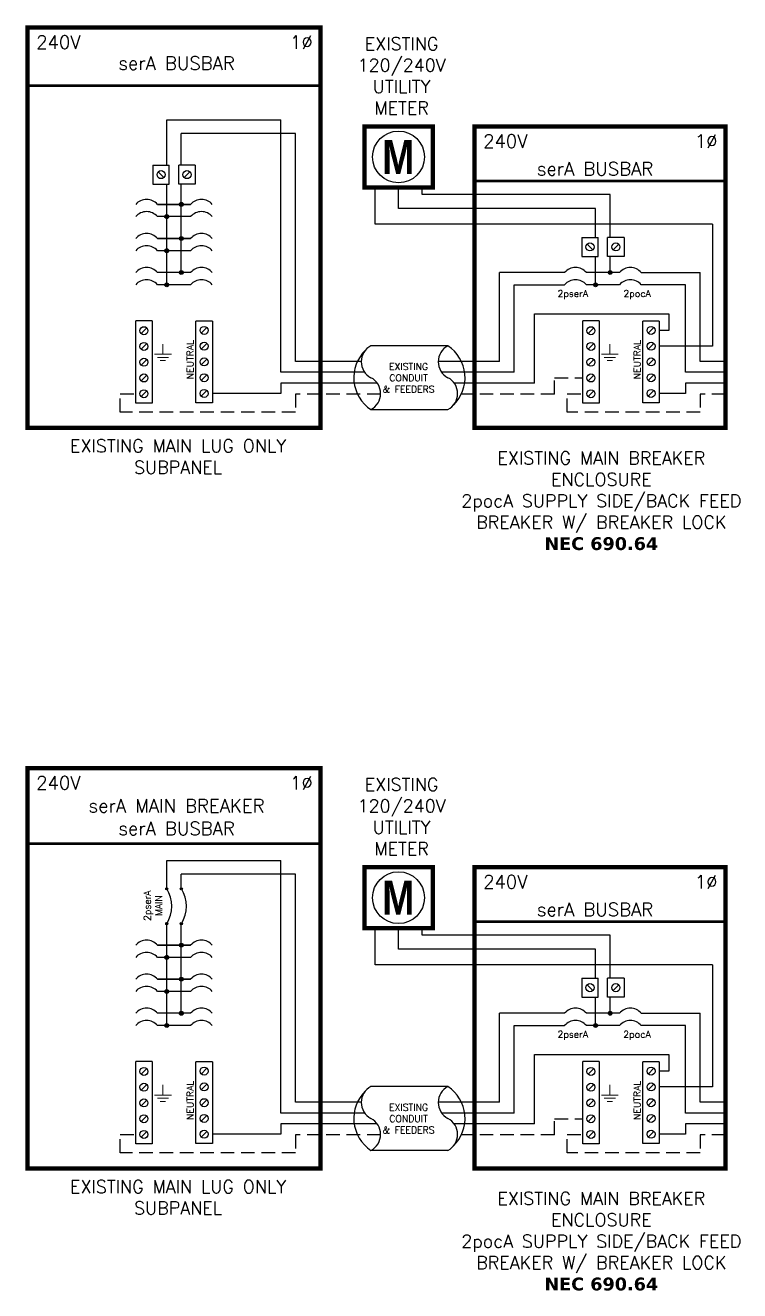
# Model space of a CAD drawing. Header units: feet. Extents: x -10709 to -6641, y 20772 to 21592.
# Drawn here: x -8072.7 to -7875.5, y 21124.3 to 21473.7 of the extents above; entities that cross this region are included whole.
import ezdxf

# ---------------------------------------------------------------- set-up
doc = ezdxf.new("R2010")
doc.units = ezdxf.units.FT
doc.header["$MEASUREMENT"] = 0
doc.linetypes.add('HIDDEN', pattern=[0.375, 0.25, -0.125])
doc.styles.add('ONE LINE TXT', font='techb___.ttf')
doc.styles.get("Standard").update_dxf_attribs({"font": 'simplex.shx'})

# ---------------------------------------------------------------- blocks, each defined once
blk = doc.blocks.new('4spaceMain_mainBreakerSubpanel')
at = {"linetype": 'Continuous'}
h = blk.add_hatch(color=1, dxfattribs=at)
h.dxf.hatch_style = 1
edge = h.paths.add_edge_path()
edge.add_arc((-154.22, 67.91), 0.291, 0, 360)
h = blk.add_hatch(color=1, dxfattribs=at)
h.dxf.hatch_style = 1
edge = h.paths.add_edge_path()
edge.add_arc((-150.19, 67.91), 0.291, 0, 360)
h = blk.add_hatch(color=1, dxfattribs=at)
h.dxf.hatch_style = 1
edge = h.paths.add_edge_path()
edge.add_arc((-154.22, 58.28), 0.291, 0, 360)
h = blk.add_hatch(color=1, dxfattribs=at)
h.dxf.hatch_style = 1
edge = h.paths.add_edge_path()
edge.add_arc((-150.19, 58.28), 0.291, 0, 360)
h = blk.add_hatch(color=1, dxfattribs=at)
h.dxf.hatch_style = 1
edge = h.paths.add_edge_path()
edge.add_arc((-150.19, 52.36), 0.528, 0, 360)
h = blk.add_hatch(color=1, dxfattribs=at)
h.dxf.hatch_style = 1
edge = h.paths.add_edge_path()
edge.add_arc((-154.22, 48.98), 0.528, 0, 360)
h = blk.add_hatch(color=1, dxfattribs=at)
h.dxf.hatch_style = 1
edge = h.paths.add_edge_path()
edge.add_arc((-150.19, 42.95), 0.528, 0, 360)
h = blk.add_hatch(color=1, dxfattribs=at)
h.dxf.hatch_style = 1
edge = h.paths.add_edge_path()
edge.add_arc((-154.22, 39.58), 0.528, 0, 360)
h = blk.add_hatch(color=1, dxfattribs=at)
h.dxf.hatch_style = 1
edge = h.paths.add_edge_path()
edge.add_arc((-150.19, 33.55), 0.528, 0, 360)
h = blk.add_hatch(color=1, dxfattribs=at)
h.dxf.hatch_style = 1
edge = h.paths.add_edge_path()
edge.add_arc((-31.8, 33.55), 0.528, 0, 360)
h = blk.add_hatch(color=1, dxfattribs=at)
h.dxf.hatch_style = 1
edge = h.paths.add_edge_path()
edge.add_arc((-154.22, 30.17), 0.528, 0, 360)
h = blk.add_hatch(color=1, dxfattribs=at)
h.dxf.hatch_style = 1
edge = h.paths.add_edge_path()
edge.add_arc((-35.83, 30.17), 0.528, 0, 360)
at = {"color": 155, "true_color": 0x647190}
for p, q in [((-192.66, 101.21), (-111.75, 101.21)), ((-69.29, 73.91), (0, 73.91))]:
    blk.add_line(p, q, dxfattribs=at)
at = {"lineweight": 50}
for p, q in [((-192.66, 80.4), (-111.75, 80.4)), ((-69.29, 58.86), (0, 58.86))]:
    blk.add_line(p, q, dxfattribs=at)
at = {"color": 10, "linetype": 'Continuous'}
for p, q in [((-154.22, 68.2), (-154.22, 75.74)), ((-154.22, 75.74), (-122.73, 75.74)), ((-122.73, 6), (-122.73, 75.74)), ((-154.22, 30.17), (-154.22, 57.98)), ((-90.24, 51.25), (-90.24, 57.01)), ((-147.63, 48.98), (-156.78, 48.98)), ((-35.83, 51.25), (-90.24, 51.25)), ((-35.83, 43.21), (-35.83, 51.25)), ((-147.63, 39.58), (-156.78, 39.58)), ((-35.83, 30.17), (-35.83, 38.02)), ((-147.63, 30.17), (-156.78, 30.17)), ((-58.31, 6), (-58.31, 30.17)), ((-58.31, 30.17), (-44.39, 30.17)), ((-29.24, 30.17), (-38.39, 30.17)), ((-10.98, 30.17), (-23.24, 30.17)), ((-10.98, 6), (-10.98, 30.17)), ((-111.75, 6), (-122.73, 6)), ((-99.56, 6), (-111.75, 6)), ((-69.29, 6), (-78.32, 6)), ((-58.31, 6), (-69.29, 6)), ((0, 6), (-10.98, 6))]:
    blk.add_line(p, q, dxfattribs=at)
at = {"color": 7, "linetype": 'Continuous'}
for p, q in [((-150.19, 68.2), (-150.19, 71.91)), ((-118.7, 9), (-118.7, 71.91)), ((-150.19, 33.55), (-150.19, 57.98)), ((-83.75, 55.08), (-83.75, 57.01)), ((-31.8, 55.08), (-83.75, 55.08)), ((-31.8, 43.21), (-31.8, 55.08)), ((-156.78, 52.36), (-147.63, 52.36)), ((-147.63, 52.36), (-156.78, 52.36)), ((-156.78, 42.95), (-147.63, 42.95)), ((-147.63, 42.95), (-156.78, 42.95)), ((-31.8, 33.55), (-31.8, 38.02)), ((-147.63, 33.55), (-156.78, 33.55)), ((-62.33, 9), (-62.33, 33.55)), ((-29.24, 33.55), (-38.39, 33.55)), ((-6.96, 9), (-6.96, 33.55)), ((-76.6, 13.33), (-97.85, 13.33)), ((-97.85, -4.29), (-76.6, -4.29))]:
    blk.add_line(p, q, dxfattribs=at)
at = {"color": 7}
for p, q in [((-118.7, 71.91), (-150.19, 71.91)), ((-44.39, 33.55), (-62.33, 33.55)), ((-23.24, 33.55), (-6.96, 33.55)), ((-111.75, 9), (-118.7, 9)), ((-100.51, 9), (-111.75, 9)), ((-69.29, 9), (-79.27, 9)), ((-62.33, 9), (-69.29, 9)), ((0, 9), (-6.96, 9))]:
    blk.add_line(p, q, dxfattribs=at)
at = {"color": 253, "linetype": 'Continuous'}
for p, q in [((-96.73, 46.93), (-96.73, 57.01)), ((-3.59, 46.93), (-96.73, 46.93)), ((-3.59, 46.93), (-3.59, 13.21)), ((-52.75, 22.16), (-15.62, 22.16)), ((-52.75, 3), (-52.75, 22.16)), ((-15.62, 22.16), (-15.62, 17.57)), ((-15.62, 22.16), (-15.62, 17.57)), ((-15.62, 17.57), (-18.26, 17.57)), ((-15.62, 17.57), (-18.26, 17.57)), ((-3.59, 13.21), (-18.26, 13.21)), ((-122.76, 0.16), (-141.63, 0.16)), ((-111.75, 3), (-122.76, 3)), ((-122.76, 3), (-122.76, 0.16)), ((-96.1, 3), (-111.75, 3)), ((-69.29, 3), (-74.86, 3)), ((-52.75, 3), (-69.29, 3)), ((-11.01, 0.16), (-18.26, 0.16)), ((0, 3), (-11.01, 3)), ((-11.01, 3), (-11.01, 0.16))]:
    blk.add_line(p, q, dxfattribs=at)
at = {"color": 1, "linetype": 'Continuous'}
for p, q in [((-39.66, 43.21), (-39.66, 38.02)), ((-39.66, 43.21), (-35.12, 43.21)), ((-35.12, 38.02), (-35.12, 43.21)), ((-32.51, 38.02), (-32.51, 43.21)), ((-27.97, 43.21), (-32.51, 43.21)), ((-27.97, 43.21), (-27.97, 38.02)), ((-39.66, 38.02), (-35.12, 38.02)), ((-27.97, 38.02), (-32.51, 38.02)), ((-162.78, -2.51), (-162.78, 20.23)), ((-158.24, 20.23), (-162.78, 20.23)), ((-158.24, 20.23), (-158.24, -2.51)), ((-146.17, -2.43), (-146.17, 20.16)), ((-141.63, 20.16), (-146.17, 20.16)), ((-141.63, 20.16), (-141.63, -2.43)), ((-39.4, -2.51), (-39.4, 20.23)), ((-34.86, 20.23), (-39.4, 20.23)), ((-34.86, 20.23), (-34.86, -2.51)), ((-22.8, -2.43), (-22.8, 20.16)), ((-18.26, 20.16), (-22.8, 20.16)), ((-18.26, 20.16), (-18.26, -2.43)), ((-158.24, -2.51), (-162.78, -2.51)), ((-141.63, -2.43), (-146.17, -2.43)), ((-34.86, -2.51), (-39.4, -2.51)), ((-18.26, -2.43), (-22.8, -2.43))]:
    blk.add_line(p, q, dxfattribs=at)
at = {"color": 4, "linetype": 'Continuous'}
for p, q in [((-38.17, 41.4), (-36.6, 39.83)), ((-29.46, 41.4), (-31.03, 39.83)), ((-159.72, 18.28), (-161.29, 16.71)), ((-143.12, 18.35), (-144.69, 16.78)), ((-36.35, 18.28), (-37.92, 16.71)), ((-19.74, 18.35), (-21.31, 16.78)), ((-143.12, 14), (-144.69, 12.43)), ((-19.74, 14), (-21.31, 12.43)), ((-159.72, 13.93), (-161.29, 12.36)), ((-36.35, 13.93), (-37.92, 12.36)), ((-159.72, 9.58), (-161.29, 8.01)), ((-143.12, 9.65), (-144.69, 8.08)), ((-36.35, 9.58), (-37.92, 8.01)), ((-19.74, 9.65), (-21.31, 8.08)), ((-159.72, 5.23), (-161.29, 3.66)), ((-143.12, 5.3), (-144.69, 3.73)), ((-36.35, 5.23), (-37.92, 3.66)), ((-19.74, 5.3), (-21.31, 3.73)), ((-159.72, 0.88), (-161.29, -0.69)), ((-143.12, 0.95), (-144.69, -0.62)), ((-36.35, 0.88), (-37.92, -0.69)), ((-19.74, 0.95), (-21.31, -0.62))]:
    blk.add_line(p, q, dxfattribs=at)
at = {"color": 92, "linetype": 'HIDDEN', "ltscale": 15}
for p, q in [((-47.2, 0), (-47.2, 4.44)), ((-47.2, 4.44), (-39.4, 4.44)), ((-167.03, -4.96), (-167.03, 0.09)), ((-167.03, 0.09), (-162.78, 0.09)), ((-43.66, -4.96), (-43.66, 0.09)), ((-43.66, 0.09), (-39.4, 0.09)), ((0, 0), (-6.96, 0)), ((-111.75, 0), (-118.7, 0)), ((-118.7, 0), (-118.7, -4.96)), ((-95.18, 0), (-111.75, 0)), ((-69.29, 0), (-73.94, 0)), ((-47.2, 0), (-69.29, 0)), ((-6.96, 0), (-6.96, -4.96)), ((-118.7, -4.96), (-167.03, -4.96)), ((-6.96, -4.96), (-43.66, -4.96))]:
    blk.add_line(p, q, dxfattribs=at)
at = {"lineweight": 50, "const_width": 1.19}
for points in [[(-192.66, -9.3), (-192.66, 101.21), (-111.75, 101.21), (-111.75, -9.3)], [(-99.67, 57.01), (-99.67, 73.91), (-80.81, 73.91), (-80.81, 57.01)], [(-69.29, -9.3), (-69.29, 73.91), (0, 73.91), (0, -9.3)]]:
    blk.add_lwpolyline(points, close=True, dxfattribs=at)
at = {"color": 92, "linetype": 'Continuous', "lineweight": 5, "ltscale": 0.05, "flags": 128}
for points in [[(-157.62, 10.97), (-152.94, 10.97)], [(-155.28, 13.81), (-155.28, 10.97)], [(-34.25, 10.97), (-29.57, 10.97)], [(-31.91, 13.81), (-31.91, 10.97)], [(-153.75, 10.1), (-156.81, 10.1)], [(-154.56, 9.23), (-156, 9.23)], [(-30.38, 10.1), (-33.44, 10.1)], [(-31.19, 9.23), (-32.63, 9.23)]]:
    blk.add_lwpolyline(points, dxfattribs=at)
at = {"linetype": 'Continuous'}
blk.add_circle((-90.24, 65.46), 7.15, dxfattribs=at)
at = {"color": 1, "linetype": 'Continuous'}
for centre, radius in [((-154.22, 67.91), 0.291), ((-150.19, 67.91), 0.291), ((-154.22, 58.28), 0.291), ((-150.19, 58.28), 0.291), ((-150.19, 52.36), 0.528), ((-154.22, 48.98), 0.528), ((-150.19, 42.95), 0.528), ((-154.22, 39.58), 0.528), ((-150.19, 33.55), 0.528), ((-31.8, 33.55), 0.528), ((-154.22, 30.17), 0.528), ((-35.83, 30.17), 0.528)]:
    blk.add_circle(centre, radius, dxfattribs=at)
at = {"color": 4, "linetype": 'Continuous'}
for centre in [(-37.39, 40.62), (-30.24, 40.62), (-160.51, 17.49), (-143.9, 17.57), (-37.13, 17.49), (-20.53, 17.57), (-160.51, 13.14), (-143.9, 13.21), (-37.13, 13.14), (-20.53, 13.21), (-160.51, 8.79), (-143.9, 8.86), (-37.13, 8.79), (-20.53, 8.86), (-160.51, 4.44), (-143.9, 4.51), (-37.13, 4.44), (-20.53, 4.51), (-160.51, 0.09), (-143.9, 0.16), (-37.13, 0.09), (-20.53, 0.16)]:
    blk.add_circle(centre, 1.11, dxfattribs=at)
at = {"color": 1, "linetype": 'Continuous'}
for centre, radius, start, end in [((-161.89, 63.09), 9.06, 327.8708, 32.1292), ((-157.86, 63.09), 9.06, 327.8708, 32.1292), ((-159.78, 49.81), 3.93, 40.3392, 139.6608), ((-144.63, 49.81), 3.93, 40.3392, 139.6608), ((-159.78, 46.43), 3.93, 40.3392, 139.6608), ((-144.63, 46.43), 3.93, 40.3392, 139.6608), ((-159.78, 40.41), 3.93, 40.3392, 139.6608), ((-144.63, 40.41), 3.93, 40.3392, 139.6608), ((-159.78, 37.03), 3.93, 40.3392, 139.6608), ((-144.63, 37.03), 3.93, 40.3392, 139.6608), ((-159.78, 31.01), 3.93, 40.3392, 139.6608), ((-144.63, 31.01), 3.93, 40.3392, 139.6608), ((-41.39, 31.01), 3.93, 40.3392, 139.6608), ((-26.24, 31.01), 3.93, 40.3392, 139.6608), ((-159.78, 27.63), 3.93, 40.3392, 139.6608), ((-144.63, 27.63), 3.93, 40.3392, 139.6608), ((-41.39, 27.63), 3.93, 40.3392, 139.6608), ((-26.24, 27.63), 3.93, 40.3392, 139.6608)]:
    blk.add_arc(centre, radius, start, end, dxfattribs=at)
at = {"color": 7, "linetype": 'Continuous'}
for centre, start, end in [((-92, 4.52), 133.9732, 236.4265), ((-82.45, 4.52), 313.9732, 56.4265)]:
    blk.add_arc(centre, 10.58, start, end, dxfattribs=at)
at = {"linetype": 'Continuous'}
for centre, start, end in [((-95.54, 8.93), 117.6639, 242.3361), ((-74.29, 8.93), 117.6639, 242.3361), ((-100.16, 0.11), 297.6639, 62.3361), ((-78.91, 0.11), 297.6639, 62.3361)]:
    blk.add_arc(centre, 4.98, start, end, dxfattribs=at)
at = {"color": 253, "linetype": 'Continuous', "style": 'ONE LINE TXT'}
blk.add_text('M', height=9.38, dxfattribs=at).set_placement((-94.8, 60.74))
at = {"color": 4, "linetype": 'Continuous'}
for p in [(-146.83, 4.08), (-23.45, 4.08)]:
    blk.add_text('NEUTRAL', height=1.874, rotation=90, dxfattribs=at).set_placement(p)
at = {"color": 1, "attachment_point": 5}
for s, width, gutter_width, heights, insert, char_height in [('240V', 0.1481, 0.75, [0], (-184.13, 97.16), 3.658), ('1∅', 0.1481, 0.75, [0], (-117.06, 97.16), 3.658), ('EXISTING\\P120/240V UTILITY METER', 0.0523, 7.17, [0], (-89.39, 87.85), 3.5433), ('serA MAIN BREAKER', 72.4998, 0.75, [0], (-151.5, 90.85), 3.6576), ('serA BUSBAR', 72.4998, 0.75, [0], (-151.5, 84.59), 3.6576), ('240V', 0.1481, 0.75, [0], (-60.76, 69.85), 3.658), ('1∅', 0.1481, 0.75, [0], (-5.31, 69.85), 3.658), ('serA BUSBAR', 72.4998, 0.75, [0], (-36, 62.2), 3.6576), ('EXISTING MAIN LUG ONLY SUBPANEL', 79.2627, 97.94, [154.49], (-151.09, -17.26), 3.5433), ('EXISTING MAIN BREAKER ENCLOSURE\\P2pocA SUPPLY SIDE/BACK FEED BREAKER W/ BREAKER LOCK\\P{\\fVerdana|b1|i0|c0|p34;NEC 690.64}', 79.2627, 97.94, [154.49], (-34.26, -29.42), 3.5433)]:
    blk.add_mtext_dynamic_manual_height_columns(s, width=width, gutter_width=gutter_width, heights=heights, dxfattribs=dict(at, insert=insert, char_height=char_height))
at = {"color": 4, "linetype": 'Continuous', "insert": (-158, 63.26), "char_height": 1.874, "attachment_point": 5, "rotation": 90}
blk.add_mtext_dynamic_manual_height_columns('2pserA\\PMAIN', width=0.1481, gutter_width=0.75, heights=[0], dxfattribs=at)
at = {"color": 4, "linetype": 'Continuous', "attachment_point": 5}
for s, width, gutter_width, insert, char_height in [('2pserA', 0.1481, 0.75, (-42.13, 27.44), 1.874), ('2pocA', 0.1481, 0.75, (-24.42, 27.44), 1.874), ('EXISTING CONDUIT\\P& FEEDERS', 13.5689, 7.17, (-87.47, 4.46), 1.8743)]:
    blk.add_mtext_dynamic_manual_height_columns(s, width=width, gutter_width=gutter_width, heights=[0], dxfattribs=dict(at, insert=insert, char_height=char_height))
blk = doc.blocks.new('4spaceMain_mloSubpanel')
at = {"linetype": 'Continuous'}
h = blk.add_hatch(color=1, dxfattribs=at)
h.dxf.hatch_style = 1
edge = h.paths.add_edge_path()
edge.add_arc((-150.19, 52.36), 0.528, 0, 360)
h = blk.add_hatch(color=1, dxfattribs=at)
h.dxf.hatch_style = 1
edge = h.paths.add_edge_path()
edge.add_arc((-154.22, 48.98), 0.528, 0, 360)
h = blk.add_hatch(color=1, dxfattribs=at)
h.dxf.hatch_style = 1
edge = h.paths.add_edge_path()
edge.add_arc((-150.19, 42.95), 0.528, 0, 360)
h = blk.add_hatch(color=1, dxfattribs=at)
h.dxf.hatch_style = 1
edge = h.paths.add_edge_path()
edge.add_arc((-154.22, 39.58), 0.528, 0, 360)
h = blk.add_hatch(color=1, dxfattribs=at)
h.dxf.hatch_style = 1
edge = h.paths.add_edge_path()
edge.add_arc((-150.19, 33.55), 0.528, 0, 360)
h = blk.add_hatch(color=1, dxfattribs=at)
h.dxf.hatch_style = 1
edge = h.paths.add_edge_path()
edge.add_arc((-31.8, 33.55), 0.528, 0, 360)
h = blk.add_hatch(color=1, dxfattribs=at)
h.dxf.hatch_style = 1
edge = h.paths.add_edge_path()
edge.add_arc((-154.22, 30.17), 0.528, 0, 360)
h = blk.add_hatch(color=1, dxfattribs=at)
h.dxf.hatch_style = 1
edge = h.paths.add_edge_path()
edge.add_arc((-35.83, 30.17), 0.528, 0, 360)
at = {"color": 155, "true_color": 0x647190}
for p, q in [((-192.66, 101.21), (-111.75, 101.21)), ((-69.29, 73.91), (0, 73.91))]:
    blk.add_line(p, q, dxfattribs=at)
at = {"lineweight": 50}
for p, q in [((-192.66, 85.16), (-111.75, 85.16)), ((-69.29, 58.86), (0, 58.86))]:
    blk.add_line(p, q, dxfattribs=at)
at = {"color": 10, "linetype": 'Continuous'}
for p, q in [((-154.22, 63.18), (-154.22, 75.74)), ((-154.22, 75.74), (-122.73, 75.74)), ((-122.73, 6), (-122.73, 75.74)), ((-154.22, 30.17), (-154.22, 57.98)), ((-90.24, 51.25), (-90.24, 57.01)), ((-147.63, 48.98), (-156.78, 48.98)), ((-35.83, 51.25), (-90.24, 51.25)), ((-35.83, 43.21), (-35.83, 51.25)), ((-147.63, 39.58), (-156.78, 39.58)), ((-35.83, 30.17), (-35.83, 38.02)), ((-147.63, 30.17), (-156.78, 30.17)), ((-58.31, 6), (-58.31, 30.17)), ((-58.31, 30.17), (-44.39, 30.17)), ((-29.24, 30.17), (-38.39, 30.17)), ((-10.98, 30.17), (-23.24, 30.17)), ((-10.98, 6), (-10.98, 30.17)), ((-111.75, 6), (-122.73, 6)), ((-99.56, 6), (-111.75, 6)), ((-69.29, 6), (-78.32, 6)), ((-58.31, 6), (-69.29, 6)), ((0, 6), (-10.98, 6))]:
    blk.add_line(p, q, dxfattribs=at)
at = {"color": 7, "linetype": 'Continuous'}
for p, q in [((-150.19, 63.18), (-150.19, 71.91)), ((-118.7, 9), (-118.7, 71.91)), ((-150.19, 33.55), (-150.19, 57.98)), ((-83.75, 55.08), (-83.75, 57.01)), ((-31.8, 55.08), (-83.75, 55.08)), ((-31.8, 43.21), (-31.8, 55.08)), ((-156.78, 52.36), (-147.63, 52.36)), ((-147.63, 52.36), (-156.78, 52.36)), ((-156.78, 42.95), (-147.63, 42.95)), ((-147.63, 42.95), (-156.78, 42.95)), ((-31.8, 33.55), (-31.8, 38.02)), ((-147.63, 33.55), (-156.78, 33.55)), ((-62.33, 9), (-62.33, 33.55)), ((-29.24, 33.55), (-38.39, 33.55)), ((-6.96, 9), (-6.96, 33.55)), ((-76.6, 13.33), (-97.85, 13.33)), ((-97.85, -4.29), (-76.6, -4.29))]:
    blk.add_line(p, q, dxfattribs=at)
at = {"color": 7}
for p, q in [((-118.7, 71.91), (-150.19, 71.91)), ((-44.39, 33.55), (-62.33, 33.55)), ((-23.24, 33.55), (-6.96, 33.55)), ((-111.75, 9), (-118.7, 9)), ((-100.51, 9), (-111.75, 9)), ((-69.29, 9), (-79.27, 9)), ((-62.33, 9), (-69.29, 9)), ((0, 9), (-6.96, 9))]:
    blk.add_line(p, q, dxfattribs=at)
at = {"color": 1, "linetype": 'Continuous'}
for p, q in [((-158.05, 63.18), (-158.05, 57.98)), ((-158.05, 63.18), (-153.51, 63.18)), ((-153.51, 57.98), (-153.51, 63.18)), ((-150.9, 57.98), (-150.9, 63.18)), ((-146.36, 63.18), (-150.9, 63.18)), ((-146.36, 63.18), (-146.36, 57.98)), ((-158.05, 57.98), (-153.51, 57.98)), ((-146.36, 57.98), (-150.9, 57.98)), ((-39.66, 43.21), (-39.66, 38.02)), ((-39.66, 43.21), (-35.12, 43.21)), ((-35.12, 38.02), (-35.12, 43.21)), ((-32.51, 38.02), (-32.51, 43.21)), ((-27.97, 43.21), (-32.51, 43.21)), ((-27.97, 43.21), (-27.97, 38.02)), ((-39.66, 38.02), (-35.12, 38.02)), ((-27.97, 38.02), (-32.51, 38.02)), ((-162.78, -2.51), (-162.78, 20.23)), ((-158.24, 20.23), (-162.78, 20.23)), ((-158.24, 20.23), (-158.24, -2.51)), ((-146.17, -2.43), (-146.17, 20.16)), ((-141.63, 20.16), (-146.17, 20.16)), ((-141.63, 20.16), (-141.63, -2.43)), ((-39.4, -2.51), (-39.4, 20.23)), ((-34.86, 20.23), (-39.4, 20.23)), ((-34.86, 20.23), (-34.86, -2.51)), ((-22.8, -2.43), (-22.8, 20.16)), ((-18.26, 20.16), (-22.8, 20.16)), ((-18.26, 20.16), (-18.26, -2.43)), ((-158.24, -2.51), (-162.78, -2.51)), ((-141.63, -2.43), (-146.17, -2.43)), ((-34.86, -2.51), (-39.4, -2.51)), ((-18.26, -2.43), (-22.8, -2.43))]:
    blk.add_line(p, q, dxfattribs=at)
at = {"color": 4, "linetype": 'Continuous'}
for p, q in [((-156.56, 61.37), (-154.99, 59.79)), ((-147.85, 61.37), (-149.42, 59.79)), ((-38.17, 41.4), (-36.6, 39.83)), ((-29.46, 41.4), (-31.03, 39.83)), ((-159.72, 18.28), (-161.29, 16.71)), ((-143.12, 18.35), (-144.69, 16.78)), ((-36.35, 18.28), (-37.92, 16.71)), ((-19.74, 18.35), (-21.31, 16.78)), ((-143.12, 14), (-144.69, 12.43)), ((-19.74, 14), (-21.31, 12.43)), ((-159.72, 13.93), (-161.29, 12.36)), ((-36.35, 13.93), (-37.92, 12.36)), ((-159.72, 9.58), (-161.29, 8.01)), ((-143.12, 9.65), (-144.69, 8.08)), ((-36.35, 9.58), (-37.92, 8.01)), ((-19.74, 9.65), (-21.31, 8.08)), ((-159.72, 5.23), (-161.29, 3.66)), ((-143.12, 5.3), (-144.69, 3.73)), ((-36.35, 5.23), (-37.92, 3.66)), ((-19.74, 5.3), (-21.31, 3.73)), ((-159.72, 0.88), (-161.29, -0.69)), ((-143.12, 0.95), (-144.69, -0.62)), ((-36.35, 0.88), (-37.92, -0.69)), ((-19.74, 0.95), (-21.31, -0.62))]:
    blk.add_line(p, q, dxfattribs=at)
at = {"color": 253, "linetype": 'Continuous'}
for p, q in [((-96.73, 46.93), (-96.73, 57.01)), ((-3.59, 46.93), (-96.73, 46.93)), ((-3.59, 46.93), (-3.59, 13.21)), ((-52.75, 22.16), (-15.62, 22.16)), ((-52.75, 3), (-52.75, 22.16)), ((-15.62, 22.16), (-15.62, 17.57)), ((-15.62, 22.16), (-15.62, 17.57)), ((-15.62, 17.57), (-18.26, 17.57)), ((-15.62, 17.57), (-18.26, 17.57)), ((-3.59, 13.21), (-18.26, 13.21)), ((-122.76, 0.16), (-141.63, 0.16)), ((-111.75, 3), (-122.76, 3)), ((-122.76, 3), (-122.76, 0.16)), ((-96.1, 3), (-111.75, 3)), ((-69.29, 3), (-74.86, 3)), ((-52.75, 3), (-69.29, 3)), ((-11.01, 0.16), (-18.26, 0.16)), ((0, 3), (-11.01, 3)), ((-11.01, 3), (-11.01, 0.16))]:
    blk.add_line(p, q, dxfattribs=at)
at = {"color": 92, "linetype": 'HIDDEN', "ltscale": 15}
for p, q in [((-47.2, 0), (-47.2, 4.44)), ((-47.2, 4.44), (-39.4, 4.44)), ((-167.03, -4.96), (-167.03, 0.09)), ((-167.03, 0.09), (-162.78, 0.09)), ((-43.66, -4.96), (-43.66, 0.09)), ((-43.66, 0.09), (-39.4, 0.09)), ((0, 0), (-6.96, 0)), ((-111.75, 0), (-118.7, 0)), ((-118.7, 0), (-118.7, -4.96)), ((-95.18, 0), (-111.75, 0)), ((-69.29, 0), (-73.94, 0)), ((-47.2, 0), (-69.29, 0)), ((-6.96, 0), (-6.96, -4.96)), ((-118.7, -4.96), (-167.03, -4.96)), ((-6.96, -4.96), (-43.66, -4.96))]:
    blk.add_line(p, q, dxfattribs=at)
at = {"lineweight": 50, "const_width": 1.19}
for points in [[(-192.66, -9.3), (-192.66, 101.21), (-111.75, 101.21), (-111.75, -9.3)], [(-99.67, 57.01), (-99.67, 73.91), (-80.81, 73.91), (-80.81, 57.01)], [(-69.29, -9.3), (-69.29, 73.91), (0, 73.91), (0, -9.3)]]:
    blk.add_lwpolyline(points, close=True, dxfattribs=at)
at = {"color": 92, "linetype": 'Continuous', "lineweight": 5, "ltscale": 0.05, "flags": 128}
for points in [[(-157.62, 10.97), (-152.94, 10.97)], [(-155.28, 13.81), (-155.28, 10.97)], [(-34.25, 10.97), (-29.57, 10.97)], [(-31.91, 13.81), (-31.91, 10.97)], [(-153.75, 10.1), (-156.81, 10.1)], [(-154.56, 9.23), (-156, 9.23)], [(-30.38, 10.1), (-33.44, 10.1)], [(-31.19, 9.23), (-32.63, 9.23)]]:
    blk.add_lwpolyline(points, dxfattribs=at)
at = {"linetype": 'Continuous'}
blk.add_circle((-90.24, 65.46), 7.15, dxfattribs=at)
at = {"color": 4, "linetype": 'Continuous'}
for centre in [(-155.78, 60.58), (-148.63, 60.58), (-37.39, 40.62), (-30.24, 40.62), (-160.51, 17.49), (-143.9, 17.57), (-37.13, 17.49), (-20.53, 17.57), (-160.51, 13.14), (-143.9, 13.21), (-37.13, 13.14), (-20.53, 13.21), (-160.51, 8.79), (-143.9, 8.86), (-37.13, 8.79), (-20.53, 8.86), (-160.51, 4.44), (-143.9, 4.51), (-37.13, 4.44), (-20.53, 4.51), (-160.51, 0.09), (-143.9, 0.16), (-37.13, 0.09), (-20.53, 0.16)]:
    blk.add_circle(centre, 1.11, dxfattribs=at)
at = {"color": 1, "linetype": 'Continuous'}
for centre in [(-150.19, 52.36), (-154.22, 48.98), (-150.19, 42.95), (-154.22, 39.58), (-150.19, 33.55), (-31.8, 33.55), (-154.22, 30.17), (-35.83, 30.17)]:
    blk.add_circle(centre, 0.528, dxfattribs=at)
for centre in [(-159.78, 49.81), (-144.63, 49.81), (-159.78, 46.43), (-144.63, 46.43), (-159.78, 40.41), (-144.63, 40.41), (-159.78, 37.03), (-144.63, 37.03), (-159.78, 31.01), (-144.63, 31.01), (-41.39, 31.01), (-26.24, 31.01), (-159.78, 27.63), (-144.63, 27.63), (-41.39, 27.63), (-26.24, 27.63)]:
    blk.add_arc(centre, 3.93, 40.3392, 139.6608, dxfattribs=at)
at = {"color": 7, "linetype": 'Continuous'}
for centre, start, end in [((-92, 4.52), 133.9732, 236.4265), ((-82.45, 4.52), 313.9732, 56.4265)]:
    blk.add_arc(centre, 10.58, start, end, dxfattribs=at)
at = {"linetype": 'Continuous'}
for centre, start, end in [((-95.54, 8.93), 117.6639, 242.3361), ((-74.29, 8.93), 117.6639, 242.3361), ((-100.16, 0.11), 297.6639, 62.3361), ((-78.91, 0.11), 297.6639, 62.3361)]:
    blk.add_arc(centre, 4.98, start, end, dxfattribs=at)
at = {"color": 253, "linetype": 'Continuous', "style": 'ONE LINE TXT'}
blk.add_text('M', height=9.38, dxfattribs=at).set_placement((-94.8, 60.74))
at = {"color": 4, "linetype": 'Continuous'}
for p in [(-146.83, 4.08), (-23.45, 4.08)]:
    blk.add_text('NEUTRAL', height=1.874, rotation=90, dxfattribs=at).set_placement(p)
at = {"color": 1, "attachment_point": 5}
for s, width, gutter_width, heights, insert, char_height in [('240V', 0.1481, 0.75, [0], (-184.13, 97.16), 3.658), ('1∅', 0.1481, 0.75, [0], (-117.06, 97.16), 3.658), ('EXISTING\\P120/240V UTILITY METER', 0.0523, 7.17, [0], (-89.39, 87.85), 3.5433), ('serA BUSBAR', 72.4998, 0.75, [0], (-151.5, 91.35), 3.6576), ('240V', 0.1481, 0.75, [0], (-60.76, 69.85), 3.658), ('1∅', 0.1481, 0.75, [0], (-5.31, 69.85), 3.658), ('serA BUSBAR', 72.4998, 0.75, [0], (-36, 62.2), 3.6576), ('EXISTING MAIN LUG ONLY SUBPANEL', 79.2627, 97.94, [154.49], (-151.09, -17.26), 3.5433), ('EXISTING MAIN BREAKER ENCLOSURE\\P2pocA SUPPLY SIDE/BACK FEED BREAKER W/ BREAKER LOCK\\P{\\fVerdana|b1|i0|c0|p34;NEC 690.64}', 79.2627, 97.94, [154.49], (-34.26, -29.51), 3.5433)]:
    blk.add_mtext_dynamic_manual_height_columns(s, width=width, gutter_width=gutter_width, heights=heights, dxfattribs=dict(at, insert=insert, char_height=char_height))
at = {"color": 4, "linetype": 'Continuous', "attachment_point": 5}
for s, width, gutter_width, insert, char_height in [('2pserA', 0.1481, 0.75, (-42.13, 27.44), 1.874), ('2pocA', 0.1481, 0.75, (-24.37, 27.44), 1.874), ('EXISTING CONDUIT\\P& FEEDERS', 13.5689, 7.17, (-87.47, 4.46), 1.8743)]:
    blk.add_mtext_dynamic_manual_height_columns(s, width=width, gutter_width=gutter_width, heights=[0], dxfattribs=dict(at, insert=insert, char_height=char_height))

msp = doc.modelspace()

# ---------------------------------------------------------------- block references
at = {"color": 7}
for name, p in [('4spaceMain_mloSubpanel', (-7879.48, 21371.86)), ('4spaceMain_mainBreakerSubpanel', (-7879.48, 21167.35))]:
    msp.add_blockref(name, p, dxfattribs=at)

doc.saveas('drawing.dxf')
